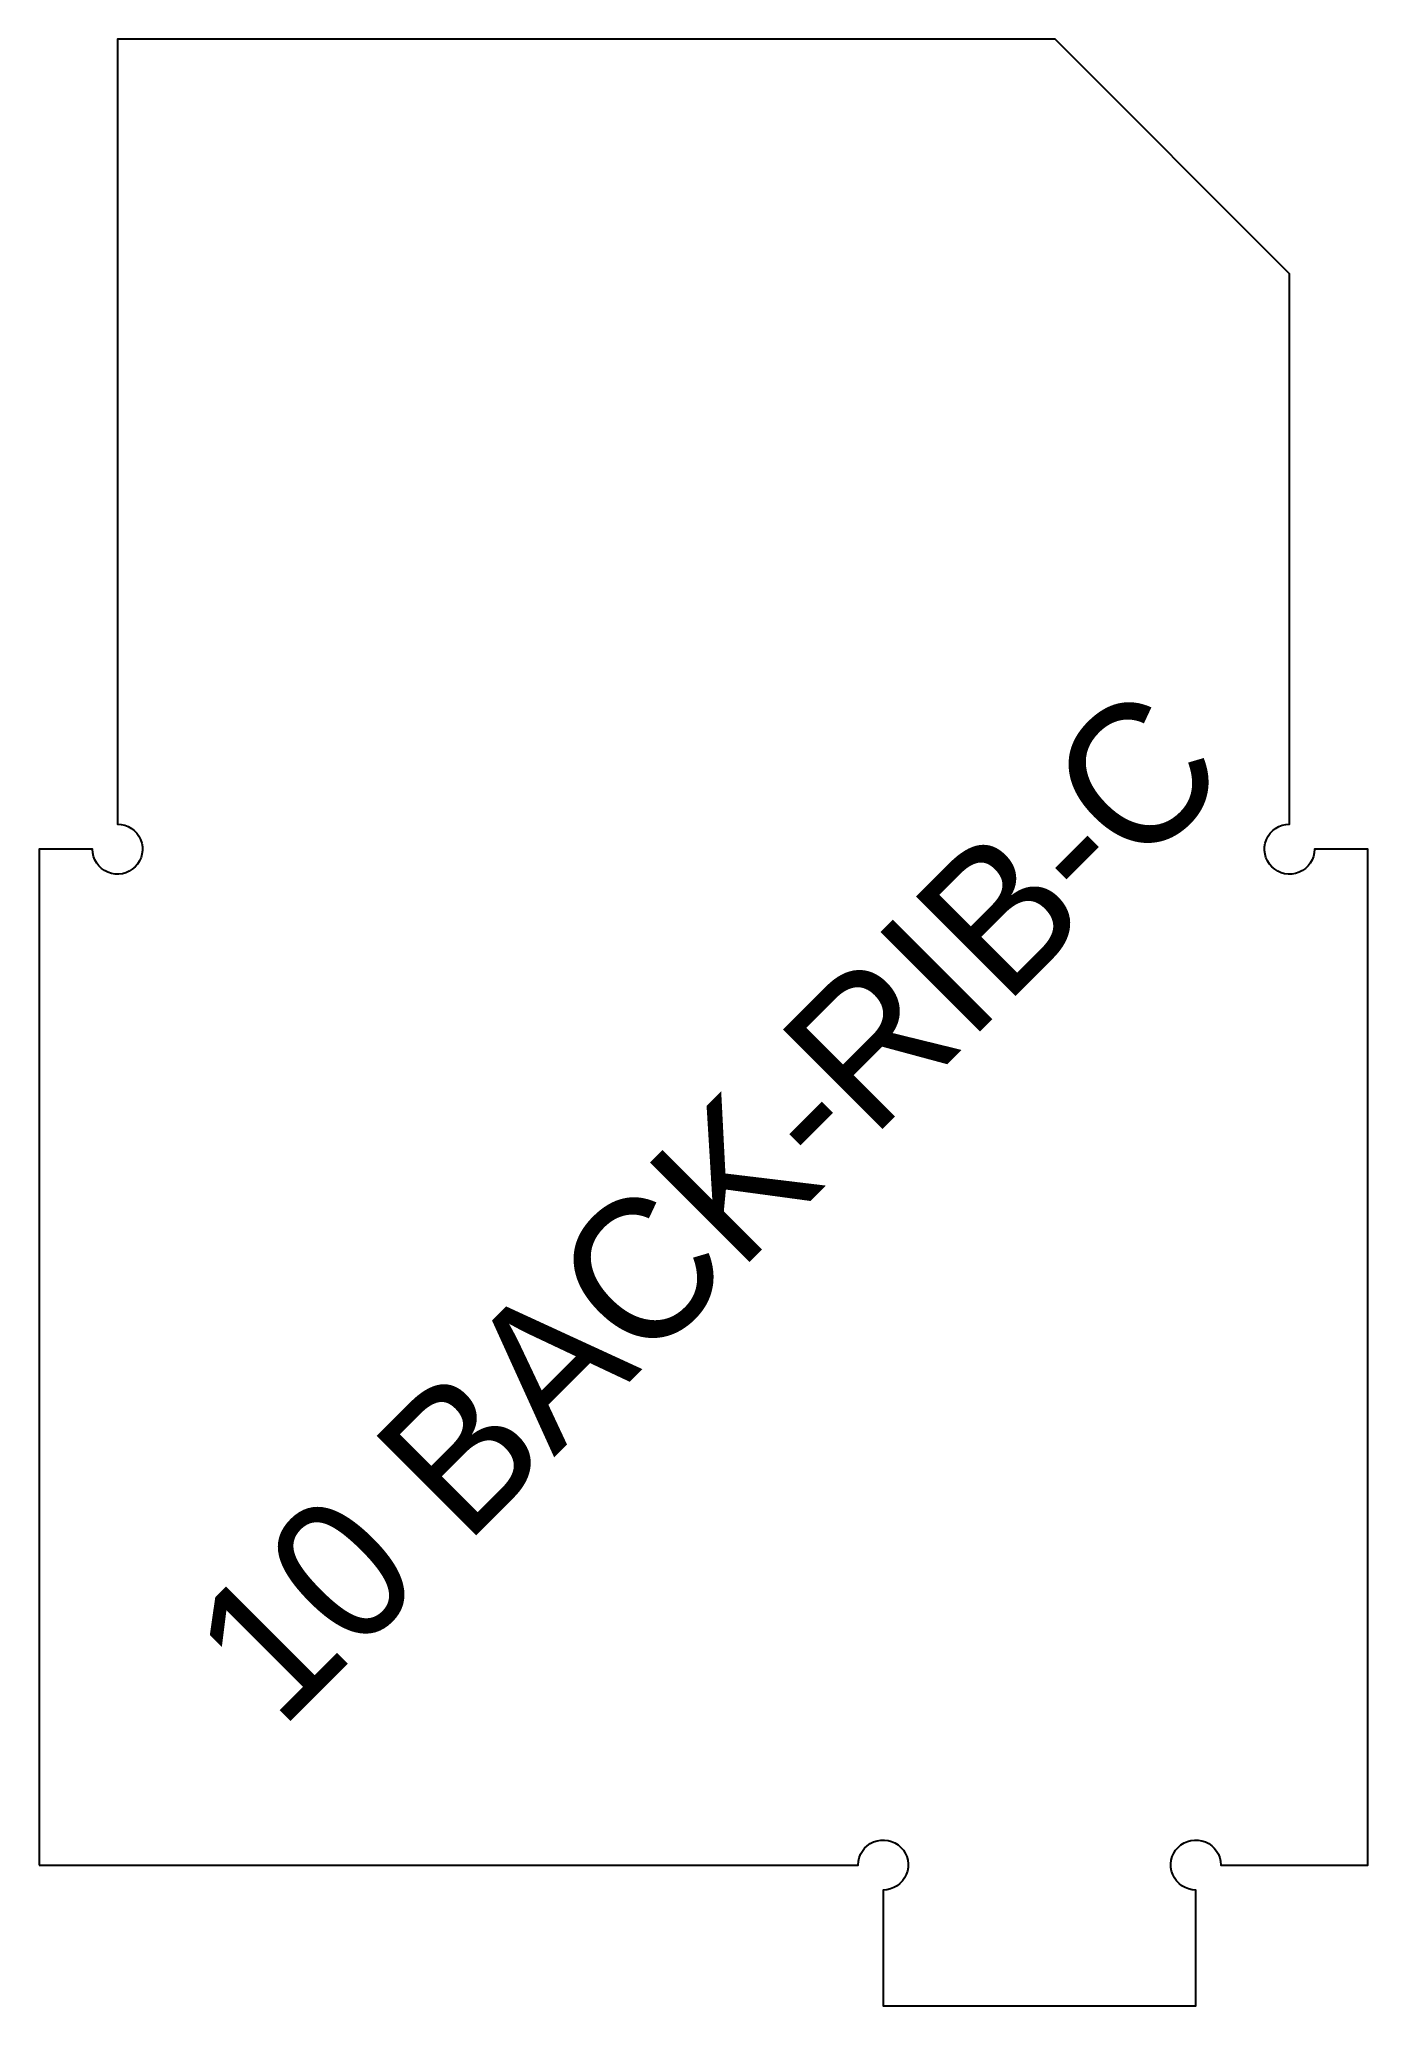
# Model space of a CAD drawing. Header units: millimetres. Extents: x 0 to 170, y 0 to 252.
import ezdxf
from ezdxf.enums import TextEntityAlignment as Align

# ---------------------------------------------------------------- set-up
doc = ezdxf.new("R2010")
doc.units = ezdxf.units.MM
doc.layers.add('CUT', color=1, linetype='Continuous')
doc.layers.add('ENGRAVE-LABEL', color=3, linetype='Continuous')

msp = doc.modelspace()

# ---------------------------------------------------------------- linework, layer by layer
at = {"layer": 'CUT'}
msp.add_lwpolyline([(0, 18), (104.8, 18, -2.414214), (108, 14.8), (108, 0), (148, 0), (148, 14.8, -2.414214), (151.2, 18), (170, 18), (170, 148), (163.2, 148, -2.414214), (160, 151.2), (160, 221.64), (130, 251.64), (10, 251.64), (10, 151.2, -2.414214), (6.8, 148), (0, 148)], format="xyb", close=True, dxfattribs=at)

# ---------------------------------------------------------------- texts
at = {"layer": 'ENGRAVE-LABEL'}
msp.add_text('10 BACK-RIB-C', height=18, rotation=45, dxfattribs=at).set_placement((85.48, 102.5), align=Align.MIDDLE_CENTER)

doc.saveas('drawing.dxf')
